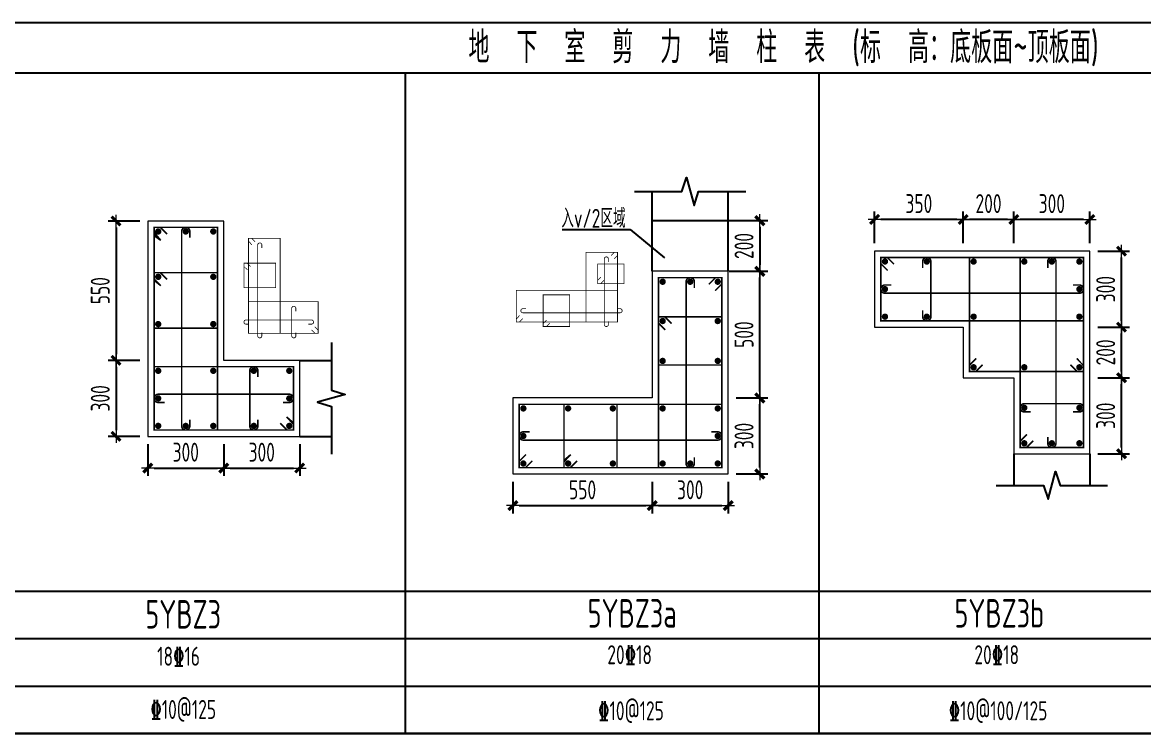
# Model space of a CAD drawing. Extents: x 292423 to 376523, y 106557 to 361882.
# Drawn here: x 318171 to 335876, y 205329 to 216557 of the extents above; entities that cross this region are included whole.
import ezdxf
from ezdxf.enums import TextEntityAlignment as Align

# ---------------------------------------------------------------- set-up
doc = ezdxf.new("R2010")
doc.units = 0
doc.header["$LTSCALE"] = 1000
doc.layers.get('0').update_dxf_attribs({"linetype": 'CONTINUOUS'})
doc.layers.get('Defpoints').update_dxf_attribs({"linetype": 'CONTINUOUS'})
for name, color, linetype in [('Note', 7, 'CONTINUOUS'), ('TAB', 7, 'CONTINUOUS'), ('THIN', 7, 'CONTINUOUS')]:
    doc.layers.add(name, color=color, linetype=linetype)
for name, color, linetype, lineweight in [('REIN', 6, 'CONTINUOUS', 18), ('Z-柱大样外框', 7, 'ByLayer', 18), ('Z-详图标注', 3, 'CONTINUOUS', 18)]:
    doc.layers.add(name, color=color, linetype=linetype, lineweight=lineweight)
doc.styles.get("Standard").update_dxf_attribs({"font": 'tssdeng.shx', "width": 0.7, "bigfont": 'tssdchn.shx'})
doc.styles.add('TCCAD_Dimension', font='Tssdeng.shx', dxfattribs={"width": 0.7, "bigfont": 'tssdchn.shx'})
doc.dimstyles.new('TCCAD_25_100', dxfattribs={"dimtxt": 300, "dimasz": 100, "dimexe": 125, "dimexo": 125, "dimgap": 100, "dimtad": 1, "dimdec": 0, "dimlfac": 0.25, "dimzin": 0, "dimdsep": 46, "dimtxsty": 'TCCAD_Dimension', "dimblk": '_TCDBK25_100', "dimcen": 0, "dimclrt": 7, "dimadec": 0, "dimazin": 0, "dimtfac": 1, "dimtdec": 0, "dimtix": 1, "dimtmove": 2, "dimatfit": 3, "dimfxl": 1, "dimtolj": 1, "dimtzin": 0, "dimarcsym": 0})

# ---------------------------------------------------------------- blocks, each defined once
blk = doc.blocks.new('_TCDBK25_100')
blk.add_line((-1, 0), (1, 0))
at = {"const_width": 0.5}
blk.add_lwpolyline([(-0.7, -0.7), (0.7, 0.7)], dxfattribs=at)
blk = doc.blocks.new('*D11')
at = {"layer": 'Defpoints', "color": 0}
for p in [(325916.373119636, 209427.6061728467), (328116.373119636, 209427.6061728466), (328116.373119636, 208927.6061728466)]:
    blk.add_point(p, dxfattribs=at)
at = {"layer": 'Z-详图标注', "color": 0, "lineweight": -2}
for p, q in [((325916.373119636, 209302.6061728467), (325916.373119636, 208802.6061728466)), ((328116.373119636, 209302.6061728466), (328116.373119636, 208802.6061728466)), ((326016.373119636, 208927.6061728466), (328016.373119636, 208927.6061728466))]:
    blk.add_line(p, q, dxfattribs=at)
at = {"layer": 'Z-详图标注', "color": 0, "lineweight": -2, "xscale": 100, "yscale": 100, "zscale": 100, "rotation": 180}
blk.add_blockref('_TCDBK25_100', (325916.373119636, 208927.6061728466), dxfattribs=at)
at = {"layer": 'Z-详图标注', "color": 0, "lineweight": -2, "xscale": 100, "yscale": 100, "zscale": 100}
blk.add_blockref('_TCDBK25_100', (328116.373119636, 208927.6061728466), dxfattribs=at)
at = {"layer": 'Z-详图标注', "color": 7, "insert": (327016.373119636, 209177.6061728466), "char_height": 300, "attachment_point": 5, "style": 'TCCAD_Dimension'}
blk.add_mtext('\\A1;550', dxfattribs=at)
blk = doc.blocks.new('*D12')
at = {"layer": 'Defpoints', "color": 0}
for p in [(328116.373119636, 209427.6061728466), (329316.373119636, 209427.6061728466), (329316.373119636, 208927.6061728466)]:
    blk.add_point(p, dxfattribs=at)
at = {"layer": 'Z-详图标注', "color": 0, "lineweight": -2}
for p, q in [((328116.373119636, 209302.6061728466), (328116.373119636, 208802.6061728466)), ((329316.373119636, 209302.6061728466), (329316.373119636, 208802.6061728466)), ((328216.373119636, 208927.6061728466), (329216.373119636, 208927.6061728466))]:
    blk.add_line(p, q, dxfattribs=at)
at = {"layer": 'Z-详图标注', "color": 0, "lineweight": -2, "xscale": 100, "yscale": 100, "zscale": 100, "rotation": 180}
blk.add_blockref('_TCDBK25_100', (328116.373119636, 208927.6061728466), dxfattribs=at)
at = {"layer": 'Z-详图标注', "color": 0, "lineweight": -2, "xscale": 100, "yscale": 100, "zscale": 100}
blk.add_blockref('_TCDBK25_100', (329316.373119636, 208927.6061728466), dxfattribs=at)
at = {"layer": 'Z-详图标注', "color": 7, "insert": (328716.373119636, 209177.6061728466), "char_height": 300, "attachment_point": 5, "style": 'TCCAD_Dimension'}
blk.add_mtext('\\A1;300', dxfattribs=at)
blk = doc.blocks.new('*D13')
at = {"layer": 'Defpoints', "color": 0}
for p in [(329316.3731196359, 210627.6061728467), (329816.3731196359, 210627.6061728467), (329316.373119636, 209427.6061728466)]:
    blk.add_point(p, dxfattribs=at)
at = {"layer": 'Z-详图标注', "color": 0, "lineweight": -2}
for p, q in [((329441.3731196359, 210627.6061728467), (329941.3731196359, 210627.6061728467)), ((329816.3731196359, 209527.6061728466), (329816.3731196359, 210527.6061728467)), ((329441.373119636, 209427.6061728466), (329941.3731196359, 209427.6061728466))]:
    blk.add_line(p, q, dxfattribs=at)
at = {"layer": 'Z-详图标注', "color": 0, "lineweight": -2, "xscale": 100, "yscale": 100, "zscale": 100}
for p, rotation in [((329816.3731196359, 210627.6061728467), 90), ((329816.3731196359, 209427.6061728466), 270)]:
    blk.add_blockref('_TCDBK25_100', p, dxfattribs=dict(at, rotation=rotation))
at = {"layer": 'Z-详图标注', "color": 7, "insert": (329566.3731196359, 210027.6061728467), "char_height": 300, "attachment_point": 5, "rotation": 90, "style": 'TCCAD_Dimension'}
blk.add_mtext('\\A1;300', dxfattribs=at)
blk = doc.blocks.new('*D14')
at = {"layer": 'Defpoints', "color": 0}
for p in [(329316.3731196359, 212627.6061728466), (329816.373119636, 212627.6061728466), (329316.3731196359, 210627.6061728467)]:
    blk.add_point(p, dxfattribs=at)
at = {"layer": 'Z-详图标注', "color": 0, "lineweight": -2}
for p, q in [((329441.3731196359, 212627.6061728466), (329941.373119636, 212627.6061728466)), ((329816.373119636, 210727.6061728467), (329816.373119636, 212527.6061728466)), ((329441.3731196359, 210627.6061728467), (329941.373119636, 210627.6061728467))]:
    blk.add_line(p, q, dxfattribs=at)
at = {"layer": 'Z-详图标注', "color": 0, "lineweight": -2, "xscale": 100, "yscale": 100, "zscale": 100}
for p, rotation in [((329816.373119636, 212627.6061728466), 90), ((329816.373119636, 210627.6061728467), 270)]:
    blk.add_blockref('_TCDBK25_100', p, dxfattribs=dict(at, rotation=rotation))
at = {"layer": 'Z-详图标注', "color": 7, "insert": (329566.373119636, 211627.6061728467), "char_height": 300, "attachment_point": 5, "rotation": 90, "style": 'TCCAD_Dimension'}
blk.add_mtext('\\A1;500', dxfattribs=at)
blk = doc.blocks.new('*D66')
at = {"layer": 'Defpoints', "color": 0}
for p in [(329209.2822948672, 213427.6061728466), (329209.2822948673, 212627.6061728467), (329816.3731196359, 212627.6061728467)]:
    blk.add_point(p, dxfattribs=at)
at = {"layer": 'Z-详图标注', "color": 0, "lineweight": -2}
for p, q in [((329334.2822948672, 213427.6061728466), (329941.3731196359, 213427.6061728466)), ((329816.3731196359, 213327.6061728466), (329816.3731196359, 212727.6061728467)), ((329334.2822948673, 212627.6061728467), (329941.3731196359, 212627.6061728467))]:
    blk.add_line(p, q, dxfattribs=at)
at = {"layer": 'Z-详图标注', "color": 0, "lineweight": -2, "xscale": 100, "yscale": 100, "zscale": 100}
for p, rotation in [((329816.3731196359, 213427.6061728466), 90), ((329816.3731196359, 212627.6061728467), 270)]:
    blk.add_blockref('_TCDBK25_100', p, dxfattribs=dict(at, rotation=rotation))
at = {"layer": 'Z-详图标注', "color": 7, "insert": (329566.3731196359, 213027.6061728467), "char_height": 300, "attachment_point": 5, "rotation": 90, "style": 'TCCAD_Dimension'}
blk.add_mtext('\\A1;200', dxfattribs=at)
blk = doc.blocks.new('*D71')
at = {"layer": 'Defpoints', "color": 0}
for p in [(320150.1041431182, 213421.5389217942), (319650.1041431182, 211221.5389217942), (320150.1041431182, 211221.5389217942)]:
    blk.add_point(p, dxfattribs=at)
at = {"layer": 'Z-详图标注', "color": 0, "lineweight": -2}
for p, q in [((320025.1041431182, 213421.5389217942), (319525.1041431182, 213421.5389217942)), ((319650.1041431182, 213321.5389217942), (319650.1041431182, 211321.5389217942)), ((320025.1041431182, 211221.5389217942), (319525.1041431182, 211221.5389217942))]:
    blk.add_line(p, q, dxfattribs=at)
at = {"layer": 'Z-详图标注', "color": 0, "lineweight": -2, "xscale": 100, "yscale": 100, "zscale": 100}
for p, rotation in [((319650.1041431182, 213421.5389217942), 90), ((319650.1041431182, 211221.5389217942), 270)]:
    blk.add_blockref('_TCDBK25_100', p, dxfattribs=dict(at, rotation=rotation))
at = {"layer": 'Z-详图标注', "color": 7, "insert": (319400.1041431181, 212321.5389217942), "char_height": 300, "attachment_point": 5, "rotation": 90, "style": 'TCCAD_Dimension'}
blk.add_mtext('\\A1;550', dxfattribs=at)
blk = doc.blocks.new('*D72')
at = {"layer": 'Defpoints', "color": 0}
for p in [(320150.1041431182, 211221.5389217942), (319650.1041431181, 210021.5389217942), (320150.1041431182, 210021.5389217942)]:
    blk.add_point(p, dxfattribs=at)
at = {"layer": 'Z-详图标注', "color": 0, "lineweight": -2}
for p, q in [((320025.1041431182, 211221.5389217942), (319525.1041431181, 211221.5389217942)), ((319650.1041431181, 211121.5389217942), (319650.1041431181, 210121.5389217942)), ((320025.1041431182, 210021.5389217942), (319525.1041431181, 210021.5389217942))]:
    blk.add_line(p, q, dxfattribs=at)
at = {"layer": 'Z-详图标注', "color": 0, "lineweight": -2, "xscale": 100, "yscale": 100, "zscale": 100}
for p, rotation in [((319650.1041431181, 211221.5389217942), 90), ((319650.1041431181, 210021.5389217942), 270)]:
    blk.add_blockref('_TCDBK25_100', p, dxfattribs=dict(at, rotation=rotation))
at = {"layer": 'Z-详图标注', "color": 7, "insert": (319400.104143118, 210621.5389217942), "char_height": 300, "attachment_point": 5, "rotation": 90, "style": 'TCCAD_Dimension'}
blk.add_mtext('\\A1;300', dxfattribs=at)
blk = doc.blocks.new('*D73')
at = {"layer": 'Defpoints', "color": 0}
for p in [(320150.1041431182, 210021.5389217942), (321350.1041431182, 210021.5389217941), (321350.1041431182, 209521.5389217941)]:
    blk.add_point(p, dxfattribs=at)
at = {"layer": 'Z-详图标注', "color": 0, "lineweight": -2}
for p, q in [((320150.1041431182, 209896.5389217942), (320150.1041431182, 209396.5389217941)), ((321350.1041431182, 209896.5389217941), (321350.1041431182, 209396.5389217941)), ((320250.1041431182, 209521.5389217941), (321250.1041431182, 209521.5389217941))]:
    blk.add_line(p, q, dxfattribs=at)
at = {"layer": 'Z-详图标注', "color": 0, "lineweight": -2, "xscale": 100, "yscale": 100, "zscale": 100, "rotation": 180}
blk.add_blockref('_TCDBK25_100', (320150.1041431182, 209521.5389217941), dxfattribs=at)
at = {"layer": 'Z-详图标注', "color": 0, "lineweight": -2, "xscale": 100, "yscale": 100, "zscale": 100}
blk.add_blockref('_TCDBK25_100', (321350.1041431182, 209521.5389217941), dxfattribs=at)
at = {"layer": 'Z-详图标注', "color": 7, "insert": (320750.1041431182, 209771.5389217941), "char_height": 300, "attachment_point": 5, "style": 'TCCAD_Dimension'}
blk.add_mtext('\\A1;300', dxfattribs=at)
blk = doc.blocks.new('*D74')
at = {"layer": 'Defpoints', "color": 0}
for p in [(321350.1041431182, 210021.5389217941), (322550.1041431181, 210021.5389217942), (322550.1041431181, 209521.5389217941)]:
    blk.add_point(p, dxfattribs=at)
at = {"layer": 'Z-详图标注', "color": 0, "lineweight": -2}
for p, q in [((321350.1041431182, 209896.5389217941), (321350.1041431182, 209396.5389217941)), ((322550.1041431181, 209896.5389217942), (322550.1041431181, 209396.5389217941)), ((321450.1041431182, 209521.5389217941), (322450.1041431181, 209521.5389217941))]:
    blk.add_line(p, q, dxfattribs=at)
at = {"layer": 'Z-详图标注', "color": 0, "lineweight": -2, "xscale": 100, "yscale": 100, "zscale": 100, "rotation": 180}
blk.add_blockref('_TCDBK25_100', (321350.1041431182, 209521.5389217941), dxfattribs=at)
at = {"layer": 'Z-详图标注', "color": 0, "lineweight": -2, "xscale": 100, "yscale": 100, "zscale": 100}
blk.add_blockref('_TCDBK25_100', (322550.1041431181, 209521.5389217941), dxfattribs=at)
at = {"layer": 'Z-详图标注', "color": 7, "insert": (321950.1041431181, 209771.5389217941), "char_height": 300, "attachment_point": 5, "style": 'TCCAD_Dimension'}
blk.add_mtext('\\A1;300', dxfattribs=at)
blk = doc.blocks.new('*D75')
at = {"layer": 'Defpoints', "color": 0}
for p in [(335027.3677800893, 210947.2432857798), (335527.367780089, 210947.2432857798), (335027.3677800894, 209747.2432857804)]:
    blk.add_point(p, dxfattribs=at)
at = {"layer": 'Z-详图标注', "color": 0, "lineweight": -2}
for p, q in [((335152.3677800893, 210947.2432857798), (335652.367780089, 210947.2432857798)), ((335527.367780089, 209847.2432857804), (335527.367780089, 210847.2432857798)), ((335152.3677800894, 209747.2432857804), (335652.367780089, 209747.2432857804))]:
    blk.add_line(p, q, dxfattribs=at)
at = {"layer": 'Z-详图标注', "color": 0, "lineweight": -2, "xscale": 100, "yscale": 100, "zscale": 100}
for p, rotation in [((335527.367780089, 210947.2432857798), 90), ((335527.367780089, 209747.2432857804), 270)]:
    blk.add_blockref('_TCDBK25_100', p, dxfattribs=dict(at, rotation=rotation))
at = {"layer": 'Z-详图标注', "color": 7, "insert": (335277.3677800889, 210347.2432857802), "char_height": 300, "attachment_point": 5, "rotation": 90, "style": 'TCCAD_Dimension'}
blk.add_mtext('\\A1;300', dxfattribs=at)
blk = doc.blocks.new('*D76')
at = {"layer": 'Defpoints', "color": 0}
for p in [(335027.3677800892, 211746.0756110821), (335527.3677800891, 211746.0756110821), (335027.3677800893, 210947.2432857798)]:
    blk.add_point(p, dxfattribs=at)
at = {"layer": 'Z-详图标注', "color": 0, "lineweight": -2}
for p, q in [((335152.3677800892, 211746.0756110821), (335652.3677800891, 211746.0756110821)), ((335527.3677800891, 211047.2432857798), (335527.3677800891, 211646.0756110821)), ((335152.3677800893, 210947.2432857798), (335652.3677800891, 210947.2432857798))]:
    blk.add_line(p, q, dxfattribs=at)
at = {"layer": 'Z-详图标注', "color": 0, "lineweight": -2, "xscale": 100, "yscale": 100, "zscale": 100}
for p, rotation in [((335527.3677800891, 211746.0756110821), 90), ((335527.3677800891, 210947.2432857798), 270)]:
    blk.add_blockref('_TCDBK25_100', p, dxfattribs=dict(at, rotation=rotation))
at = {"layer": 'Z-详图标注', "color": 7, "insert": (335277.367780089, 211346.659448431), "char_height": 300, "attachment_point": 5, "rotation": 90, "style": 'TCCAD_Dimension'}
blk.add_mtext('\\A1;200', dxfattribs=at)
blk = doc.blocks.new('*D77')
at = {"layer": 'Defpoints', "color": 0}
for p in [(335027.3677800891, 212946.075611082), (335527.367780089, 212946.075611082), (335027.3677800892, 211746.0756110821)]:
    blk.add_point(p, dxfattribs=at)
at = {"layer": 'Z-详图标注', "color": 0, "lineweight": -2}
for p, q in [((335152.3677800891, 212946.075611082), (335652.367780089, 212946.075611082)), ((335527.367780089, 211846.0756110821), (335527.367780089, 212846.075611082)), ((335152.3677800892, 211746.0756110821), (335652.367780089, 211746.0756110821))]:
    blk.add_line(p, q, dxfattribs=at)
at = {"layer": 'Z-详图标注', "color": 0, "lineweight": -2, "xscale": 100, "yscale": 100, "zscale": 100}
for p, rotation in [((335527.367780089, 212946.075611082), 90), ((335527.367780089, 211746.0756110821), 270)]:
    blk.add_blockref('_TCDBK25_100', p, dxfattribs=dict(at, rotation=rotation))
at = {"layer": 'Z-详图标注', "color": 7, "insert": (335277.3677800889, 212346.0756110821), "char_height": 300, "attachment_point": 5, "rotation": 90, "style": 'TCCAD_Dimension'}
blk.add_mtext('\\A1;300', dxfattribs=at)
blk = doc.blocks.new('*D78')
at = {"layer": 'Defpoints', "color": 0}
for p in [(333827.5394969486, 213446.4877020789), (333827.3677800997, 212946.4877315655), (335027.3677800891, 212946.0756110821)]:
    blk.add_point(p, dxfattribs=at)
at = {"layer": 'Z-详图标注', "color": 0, "lineweight": -2}
for p, q in [((333827.410709312, 213071.4877241939), (333827.5824261608, 213571.4876947073)), ((335027.4107093013, 213071.0756037104), (335027.5824261502, 213571.0755742457)), ((334927.5395028353, 213446.1099249872), (333927.5394910513, 213446.4533587091))]:
    blk.add_line(p, q, dxfattribs=at)
at = {"layer": 'Z-详图标注', "color": 0, "lineweight": -2, "xscale": 100, "yscale": 100, "zscale": 100}
for p, rotation in [((333827.5394969486, 213446.4877020789), 179.980322698192), ((335027.5394969379, 213446.0755816174), 359.980322698192)]:
    blk.add_blockref('_TCDBK25_100', p, dxfattribs=dict(at, rotation=rotation))
at = {"layer": 'Z-详图标注', "color": 7, "insert": (334427.6253553677, 213696.2816271048), "char_height": 300, "attachment_point": 5, "rotation": 359.980322698192, "style": 'TCCAD_Dimension'}
blk.add_mtext('\\A1;300', dxfattribs=at)
blk = doc.blocks.new('*D79')
at = {"layer": 'Defpoints', "color": 0}
for p in [(333027.5394969494, 213446.7624490681), (333027.3677801006, 212946.7624785546), (333827.3677800997, 212946.4877315655)]:
    blk.add_point(p, dxfattribs=at)
at = {"layer": 'Z-详图标注', "color": 0, "lineweight": -2}
for p, q in [((333027.4107093128, 213071.7624711829), (333027.5824261616, 213571.7624416965)), ((333827.410709312, 213071.4877241939), (333827.5824261609, 213571.4876947221)), ((333727.539502846, 213446.5220454635), (333127.539491052, 213446.7281056984))]:
    blk.add_line(p, q, dxfattribs=at)
at = {"layer": 'Z-详图标注', "color": 0, "lineweight": -2, "xscale": 100, "yscale": 100, "zscale": 100}
for p, rotation in [((333027.5394969494, 213446.7624490681), 179.980322698192), ((333827.5394969487, 213446.4877020938), 359.980322698192)]:
    blk.add_blockref('_TCDBK25_100', p, dxfattribs=dict(at, rotation=rotation))
at = {"layer": 'Z-详图标注', "color": 7, "insert": (333427.6253553734, 213696.6250608376), "char_height": 300, "attachment_point": 5, "rotation": 359.980322698192, "style": 'TCCAD_Dimension'}
blk.add_mtext('\\A1;200', dxfattribs=at)
blk = doc.blocks.new('*D80')
at = {"layer": 'Defpoints', "color": 0}
for p in [(331627.5394969384, 213447.2432562983), (331627.3677800896, 212947.2432857854), (333027.3677801006, 212946.7624785546)]:
    blk.add_point(p, dxfattribs=at)
at = {"layer": 'Z-详图标注', "color": 0, "lineweight": -2}
for p, q in [((331627.4107093018, 213072.2432784137), (331627.5824261506, 213572.2432489266)), ((333027.4107093128, 213071.7624711829), (333027.5824261616, 213571.7624417215)), ((332927.5395028467, 213446.7967924629), (331727.5394910411, 213447.2089129285))]:
    blk.add_line(p, q, dxfattribs=at)
at = {"layer": 'Z-详图标注', "color": 0, "lineweight": -2, "xscale": 100, "yscale": 100, "zscale": 100}
for p, rotation in [((331627.5394969384, 213447.2432562983), 179.980322698192), ((333027.5394969494, 213446.7624490931), 359.980322698192)]:
    blk.add_blockref('_TCDBK25_100', p, dxfattribs=dict(at, rotation=rotation))
at = {"layer": 'Z-详图标注', "color": 7, "insert": (332327.6253553683, 213697.0028379524), "char_height": 300, "attachment_point": 5, "rotation": 359.980322698192, "style": 'TCCAD_Dimension'}
blk.add_mtext('\\A1;350', dxfattribs=at)

msp = doc.modelspace()

# ---------------------------------------------------------------- linework, layer by layer
at = {"layer": 'REIN', "color": 210, "elevation": -1.232343474412509e-07}
for points, const_width in [([(320356.1701602962, 213115.4729046162), (320250.1041431182, 213221.5389217941), (320250.1041431181, 213321.5389217942), (321250.1041431182, 213321.5389217941), (321250.1041431182, 210121.5389217942), (320250.1041431182, 210121.5389217942), (320250.1041431181, 213321.5389217942), (320350.1041431182, 213321.5389217942), (320456.1701602961, 213215.4729046162)], 25), ([(321794.4284995956, 213045.360241006), (321741.3954910066, 213098.393249595), (321741.3954910067, 213148.3932495949), (322241.3954910067, 213148.3932495949), (322241.3954910066, 211648.393249595), (321741.3954910066, 211648.393249595), (321741.3954910067, 213148.3932495949), (321791.3954910067, 213148.393249595), (321844.4284995957, 213095.360241006)], 12.5), ([(322788.3624824178, 211751.426258184), (322841.3954910067, 211698.393249595), (322841.3954910066, 211648.393249595), (321741.3954910066, 211648.393249595), (321741.3954910067, 212148.393249595), (322841.3954910067, 212148.3932495949), (322841.3954910066, 211648.393249595), (322791.3954910066, 211648.393249595), (322738.3624824177, 211701.426258184)], 12.5), ([(322344.0381259402, 210327.6049389722), (322450.1041431181, 210221.5389217942), (322450.1041431182, 210121.5389217942), (320250.1041431182, 210121.5389217942), (320250.1041431182, 211121.5389217941), (322450.1041431181, 211121.5389217941), (322450.1041431182, 210121.5389217942), (322350.1041431181, 210121.5389217941), (322244.0381259403, 210227.6049389721)], 25)]:
    msp.add_lwpolyline(points, dxfattribs=dict(at, const_width=const_width))
at = {"layer": 'REIN', "color": 6, "const_width": 50, "elevation": -1.232343474412509e-07}
for points in [[(320315.1041431182, 213231.5389217941, 1), (320315.1041431182, 213281.5389217942, 1)], [(320750.1041431181, 213231.5389217941, 1), (320750.1041431181, 213281.5389217941, 1)], [(321185.1041431181, 213231.5389217941, 1), (321185.1041431182, 213281.5389217941, 1)], [(320315.1041431182, 212515.5848995267, 1), (320315.1041431181, 212565.5848995267, 1)], [(321185.1041431182, 212515.5848995268, 1), (321185.1041431181, 212565.5848995267, 1)], [(320315.1041431182, 211769.45220807, 1), (320315.1041431182, 211819.4522080701, 1)], [(321185.1041431181, 211769.45220807, 1), (321185.1041431182, 211819.4522080701, 1)], [(320315.1041431181, 211031.5389217941, 1), (320315.1041431182, 211081.5389217942, 1)], [(321185.1041431181, 211031.5389217942, 1), (321185.1041431181, 211081.5389217942, 1)], [(321825.1041431182, 211031.5389217942, 1), (321825.1041431181, 211081.5389217942, 1)], [(322385.1041431181, 211031.5389217941, 1), (322385.1041431182, 211081.5389217942, 1)], [(320315.1041431182, 210596.5389217942, 1), (320315.1041431181, 210646.5389217942, 1)], [(322385.1041431181, 210596.5389217942, 1), (322385.1041431182, 210646.5389217942, 1)], [(320315.1041431182, 210161.5389217942, 1), (320315.1041431181, 210211.5389217941, 1)], [(320750.1041431181, 210161.5389217941, 1), (320750.1041431181, 210211.5389217942, 1)], [(321185.1041431181, 210161.5389217942, 1), (321185.1041431181, 210211.5389217942, 1)], [(321825.1041431181, 210161.5389217941, 1), (321825.1041431181, 210211.5389217942, 1)], [(322385.1041431182, 210161.5389217941, 1), (322385.1041431182, 210211.5389217942, 1)]]:
    msp.add_lwpolyline(points, format="xyb", close=True, dxfattribs=at)
at = {"layer": 'REIN', "color": 6, "elevation": -1.232343474412509e-07}
for points, const_width in [([(320815.1041431181, 210286.5389217941), (320815.1041431181, 210186.5389217942, -1), (320685.1041431181, 210186.5389217941), (320685.1041431182, 213256.5389217942, -1), (320815.1041431181, 213256.5389217941), (320815.1041431182, 213156.5389217941)], 25), ([(321951.3954910066, 211658.3932495949), (321951.3954910067, 211608.3932495949, -1), (321886.3954910066, 211608.3932495949), (321886.3954910067, 213043.393249595, -1), (321951.3954910066, 213043.393249595), (321951.3954910066, 212993.3932495949)], 12.5), ([(322488.8954910067, 211658.393249595), (322488.8954910066, 211608.3932495949, -1), (322423.8954910067, 211608.3932495949), (322423.8954910067, 212043.3932495949, -1), (322488.8954910066, 212043.3932495949), (322488.8954910067, 211993.393249595)], 12.5), ([(321751.3954910067, 211793.393249595), (321701.3954910067, 211793.393249595, -1), (321701.3954910067, 211858.3932495949), (322736.3954910067, 211858.393249595, -1), (322736.3954910066, 211793.393249595), (322686.3954910066, 211793.393249595)], 12.5), ([(321890.1041431181, 210286.5389217941), (321890.1041431182, 210186.5389217941, -1), (321760.1041431182, 210186.5389217941), (321760.1041431182, 211056.5389217942, -1), (321890.1041431181, 211056.5389217941), (321890.1041431181, 210956.5389217942)], 25), ([(320415.1041431181, 210556.5389217942), (320315.1041431181, 210556.5389217942, -1), (320315.1041431181, 210686.5389217942), (322385.1041431181, 210686.5389217942, -1), (322385.1041431181, 210556.5389217942), (322285.1041431182, 210556.5389217942)], 25)]:
    msp.add_lwpolyline(points, format="xyb", dxfattribs=dict(at, const_width=const_width))
at = {"layer": 'REIN', "color": 210}
for points, const_width in [([(327466.1477873622, 212874.8301349158), (327519.1807959512, 212927.8631435048), (327569.1807959512, 212927.8631435049), (327569.1807959511, 211827.8631435048), (327069.1807959511, 211827.8631435048), (327069.1807959512, 212927.8631435049), (327569.1807959512, 212927.8631435049), (327569.1807959511, 212877.8631435049), (327516.147787362, 212824.8301349158)], 12.5), ([(331833.4155624024, 212641.1247033937), (331727.3677642989, 212747.2089365171), (331727.3677721929, 212847.2089365171), (334927.3677800891, 212846.1099485583), (334927.3677800892, 211846.0756110821), (331727.3676931633, 211846.0756110822), (331727.3677721929, 212847.2089365171), (331827.3677662955, 212847.1745931454), (331933.4155643992, 212741.0903600221)], 25), ([(333333.4337972785, 211152.8284957328), (333227.3677801005, 211046.7624785548), (333127.3677801005, 211046.7624785548), (333127.3677801005, 212846.7624785547), (334927.3677801005, 212846.7624785547), (334927.3677801006, 211046.7624785547), (333127.3677801005, 211046.7624785548), (333127.3677801005, 211146.7624785548), (333233.4337972785, 211252.8284957327)], 25), ([(334821.3017629113, 211253.3093029579), (334927.3677800892, 211147.2432857799), (334927.3677800893, 211047.2432857799), (333127.3677801017, 211047.2432857808), (333127.3677801005, 212846.7281292837), (334927.3677800891, 212846.1099485583), (334927.3677800893, 211047.2432857799), (334827.3677800893, 211047.24328578), (334721.3017629113, 211153.3093029579)], 25), ([(334133.433797278, 209953.3093029584), (334027.3677801, 209847.2432857804), (333927.3677801, 209847.2432857804), (333927.3677800997, 212846.4533822946), (334927.3677800891, 212846.1099485583), (334927.3677800894, 209847.2432857804), (333927.3677801, 209847.2432857804), (333927.3677801, 209947.2432857804), (334033.433797278, 210053.3093029584)], 25), ([(329010.307102458, 212421.5401556687), (329116.373119636, 212527.6061728466), (329216.373119636, 212527.6061728467), (329216.373119636, 209527.6061728467), (328216.373119636, 209527.6061728467), (328216.373119636, 212527.6061728467), (329216.373119636, 212527.6061728467), (329216.3731196359, 212427.6061728467), (329110.307102458, 212321.5401556687)], 25), ([(326072.2138045402, 211880.8961520939), (326019.1807959512, 211827.8631435049), (325969.1807959512, 211827.8631435049), (325969.1807959511, 212327.8631435049), (327569.1807959511, 212327.8631435048), (327569.1807959511, 211827.8631435048), (325969.1807959512, 211827.8631435049), (325969.1807959511, 211877.8631435049), (326022.21380454, 211930.8961520938)], 12.5), ([(326222.439136814, 209633.6721900247), (326116.373119636, 209527.6061728467), (326016.3731196359, 209527.6061728467), (326016.373119636, 210527.6061728466), (329216.3731196359, 210527.6061728467), (329216.373119636, 209527.6061728467), (326016.3731196359, 209527.6061728467), (326016.373119636, 209627.6061728467), (326122.4391368139, 209733.6721900247)], 25)]:
    msp.add_lwpolyline(points, dxfattribs=dict(at, const_width=const_width))
at = {"layer": 'REIN', "color": 6}
for points, const_width in [([(327424.1807959512, 211837.8631435049), (327424.1807959512, 211787.8631435048, -1), (327359.1807959512, 211787.8631435048), (327359.1807959512, 212822.8631435048, -1), (327424.1807959512, 212822.8631435048), (327424.1807959512, 212772.8631435049)], 12.5), ([(332387.3677631071, 212681.9599452431), (332387.3677662087, 212781.9599452431, -1), (332517.3677662087, 212781.9599412111), (332517.3677391979, 211911.0756090662, -1), (332387.3677391979, 211911.0756130982), (332387.3677422994, 212011.0756130982)], 25), ([(334362.3677800944, 212681.2816615932), (334362.3677800944, 212781.2816615932, -1), (334492.3677800944, 212781.2816615932), (334492.3677800947, 209912.2432857804, -1), (334362.3677800947, 209912.2432857804), (334362.3677800947, 210012.2432857804)], 25), ([(328781.373119636, 209692.6061728467), (328781.3731196359, 209592.6061728467, -1), (328651.3731196359, 209592.6061728467), (328651.3731196359, 212462.6061728467, -1), (328781.3731196359, 212462.6061728467), (328781.373119636, 212362.6061728467)], 25), ([(334762.3789431595, 212411.1211102281), (334862.3789416853, 212411.1039385417, -1), (334862.356618493, 212281.1039404583), (331792.356571081, 212281.6311112458, -1), (331792.3788942734, 212411.6311093291), (331892.378892799, 212411.6139376427)], 25), ([(327559.1807959512, 212037.8631435049), (327609.1807959512, 212037.8631435048, -1), (327609.1807959512, 211972.8631435049), (326074.1807959512, 211972.8631435049, -1), (326074.1807959512, 212037.8631435049), (326124.1807959511, 212037.8631435048)], 12.5), ([(334092.3677800999, 210407.2432857804), (333992.3677801, 210407.2432857804, -1), (333992.3677801, 210537.2432857804), (334862.3677800893, 210537.2432857801, -1), (334862.3677800893, 210407.2432857802), (334762.3677800893, 210407.2432857802)], 25), ([(329051.3731196359, 210092.6061728467), (329151.373119636, 210092.6061728467, -1), (329151.373119636, 209962.6061728467), (326081.373119636, 209962.6061728467, -1), (326081.373119636, 210092.6061728467), (326181.373119636, 210092.6061728466)], 25)]:
    msp.add_lwpolyline(points, format="xyb", dxfattribs=dict(at, const_width=const_width))
at = {"layer": 'REIN', "color": 6, "const_width": 50}
for points in [[(331770.8169969892, 212769.5152121996, 1), (331813.9185371306, 212794.8580067858, 1)], [(332430.816996138, 212769.288545934, 1), (332473.9185362793, 212794.6313405203, 1)], [(333170.8170100299, 212769.0344049644, 1), (333213.9185501712, 212794.3771995507, 1)], [(333970.817010029, 212768.7596579753, 1), (334013.9185501704, 212794.1024525616, 1)], [(334405.8170100238, 212768.6102643001, 1), (334448.9185501652, 212793.9530588863, 1)], [(334840.8170100185, 212768.4608706248, 1), (334883.9185501598, 212793.803665211, 1)], [(328306.373119636, 212462.6061728466, 1), (328256.373119636, 212462.6061728467, 1)], [(328741.373119636, 212462.6061728466, 1), (328691.3731196359, 212462.6061728467, 1)], [(329176.373119636, 212462.6061728467, 1), (329126.373119636, 212462.6061728467, 1)], [(331770.8169626066, 212333.9597129943, 1), (331813.9185027478, 212359.3025075805, 1)], [(334840.8170100185, 212333.4325422069, 1), (334883.9185501598, 212358.7753367931, 1)], [(331770.8169282239, 211898.4042137891, 1), (331813.9184683652, 211923.7470083754, 1)], [(332430.8169691271, 211898.4042137891, 1), (332473.9185092685, 211923.7470083754, 1)], [(333170.8170100304, 211898.404213789, 1), (333213.9185501718, 211923.7470083753, 1)], [(334840.8170100186, 211898.404213789, 1), (334883.91855016, 211923.7470083753, 1)], [(328281.373119636, 211817.6427498451, 1), (328281.373119636, 211867.6427498451, 1)], [(329151.3729289012, 211817.6427498452, 1), (329151.3729289011, 211867.6427498451, 1)], [(328281.3731196359, 211187.6427498452, 1), (328281.373119636, 211237.6427498451, 1)], [(329151.3729289012, 211187.6427498451, 1), (329151.3729289011, 211237.6427498451, 1)], [(333170.8170100309, 211099.5718884876, 1), (333213.9185501723, 211124.9146830739, 1)], [(333970.8170100293, 211099.5718884873, 1), (334013.9185501707, 211124.9146830735, 1)], [(334840.8170100186, 211099.5718884868, 1), (334883.91855016, 211124.9146830731, 1)], [(333970.8170100293, 210459.5718884873, 1), (334013.9185501707, 210484.9146830735, 1)], [(334840.8170100187, 210459.571888487, 1), (334883.91855016, 210484.9146830733, 1)], [(326106.373119636, 210462.6061728467, 1), (326056.3731196359, 210462.6061728467, 1)], [(326813.0397863025, 210462.6061728467, 1), (326763.0397863025, 210462.6061728467, 1)], [(327519.7064529693, 210462.6061728467, 1), (327469.7064529692, 210462.6061728467, 1)], [(328306.3731196359, 210462.6061728467, 1), (328256.3731196359, 210462.6061728467, 1)], [(329176.3731196359, 210462.6061728467, 1), (329126.3731196359, 210462.6061728467, 1)], [(326106.373119636, 210027.6061728467, 1), (326056.3731196359, 210027.6061728466, 1)], [(329176.373119636, 210027.6061728467, 1), (329126.373119636, 210027.6061728466, 1)], [(333970.8170100294, 209899.5718884873, 1), (334013.9185501708, 209924.9146830736, 1)], [(334405.817010024, 209899.5718884873, 1), (334448.9185501654, 209924.9146830736, 1)], [(334840.8170100187, 209899.5718884873, 1), (334883.9185501601, 209924.9146830736, 1)], [(326106.373119636, 209592.6061728466, 1), (326056.373119636, 209592.6061728466, 1)], [(326813.0397863025, 209592.6061728467, 1), (326763.0397863027, 209592.6061728466, 1)], [(327519.7064529693, 209592.6061728467, 1), (327469.7064529693, 209592.6061728467, 1)], [(328306.373119636, 209592.6061728466, 1), (328256.373119636, 209592.6061728466, 1)], [(328741.373119636, 209592.6061728466, 1), (328691.373119636, 209592.6061728467, 1)], [(329176.373119636, 209592.6061728467, 1), (329126.3731196359, 209592.6061728467, 1)]]:
    msp.add_lwpolyline(points, format="xyb", close=True, dxfattribs=at)
at = {"layer": 'REIN', "color": 6, "elevation": -1.232343474412509e-07}
for points, const_width in [([(321721.9284995957, 212652.860241006), (321668.8954910067, 212705.893249595), (321668.8954910066, 212755.8932495949), (322168.8954910066, 212755.8932495949), (322168.8954910067, 212370.893249595), (321668.8954910067, 212370.893249595), (321668.8954910066, 212755.8932495949), (321718.8954910066, 212755.8932495949), (321771.9284995957, 212702.860241006)], 12.5), ([(320356.1701602961, 212399.5188823488), (320250.1041431181, 212505.5848995268), (320250.1041431182, 212605.5848995267), (321250.1041431181, 212605.5848995267), (321250.1041431181, 211729.4522080701), (320250.1041431181, 211729.45220807), (320250.1041431182, 212605.5848995267), (320350.1041431181, 212605.5848995267), (320456.1701602962, 212499.5188823488)], 25)]:
    msp.add_lwpolyline(points, dxfattribs=dict(at, const_width=const_width))
at = {"layer": 'REIN', "color": 6}
for points, const_width in [([(327356.935763546, 212486.3335350061), (327303.902754957, 212433.3005264172), (327253.9027549571, 212433.3005264171), (327253.902754957, 212744.4607553376), (327672.2360882904, 212744.4607553376), (327672.2360882903, 212433.3005264172), (327253.9027549571, 212433.3005264171), (327253.9027549571, 212483.3005264172), (327306.9357635461, 212536.3335350061)], 12.5), ([(326498.0471378735, 211808.3961520938), (326445.0141292845, 211755.3631435048), (326395.0141292846, 211755.3631435049), (326395.0141292846, 212255.3631435049), (326813.3474626177, 212255.3631435048), (326813.3474626177, 211755.3631435048), (326395.0141292846, 211755.3631435049), (326395.0141292846, 211805.3631435048), (326448.0471378735, 211858.3961520938)], 12.5), ([(328322.439136814, 211701.5767326673), (328216.3731196359, 211807.6427498452), (328216.373119636, 211907.6427498451), (329216.3729289012, 211907.6427498452), (329216.3729289012, 211147.6427498452), (328216.373119636, 211147.6427498452), (328216.373119636, 211907.6427498451), (328316.373119636, 211907.6427498452), (328422.4391368139, 211801.5767326672)], 25), ([(326929.1058034807, 209633.6721900247), (326823.0397863027, 209527.6061728467), (326723.0397863025, 209527.6061728467), (326723.0397863027, 210527.6061728467), (327559.7064529693, 210527.6061728467), (327559.7064529693, 209527.6061728467), (326723.0397863025, 209527.6061728467), (326723.0397863027, 209627.6061728467), (326829.1058034805, 209733.6721900247)], 25)]:
    msp.add_lwpolyline(points, dxfattribs=dict(at, const_width=const_width))
at = {"layer": 'TAB'}
for p, q in [((295391.9223657661, 216557.4683483892), (368105.7241992582, 216557.4683483891, 1.88294254142473e-08)), ((297191.9223657662, 215759.1040590007), (368105.7241992583, 215759.1040590007, 1.854924764987694e-08)), ((324217.3379614837, 215759.104059001), (324217.3379614837, 205328.5266659236, -1.512419994533449e-07)), ((330745.4754733759, 215759.104059001), (330745.4754733759, 205328.5266659236, -1.512419994533449e-07)), ((295391.9223657662, 207578.5266659232, -1.512419994533505e-07), (368105.7241992581, 207578.5266659232, -1.324125740391032e-07)), ((295391.9223657663, 206828.5266659235, -1.512419994533505e-07), (368105.7241992582, 206828.5266659234, -1.324125740391032e-07)), ((295391.9223657663, 206078.5266659232, -1.512419994533505e-07), (368105.7241992582, 206078.5266659233, -1.324125740391032e-07)), ((368105.7241992582, 205328.5266659233, -1.324125740391032e-07), (295391.9223657661, 205328.5266659232, -1.512419994533505e-07)), ((295391.9223657658, 205328.5266659234, -1.512419994533505e-07), (368105.7241992582, 205328.5266659233, -1.324125740391032e-07))]:
    msp.add_line(p, q, dxfattribs=at)
at = {"layer": 'THIN'}
for p, q in [((328116.3731196359, 212627.6061728467), (328116.373119636, 213888.4670572756)), ((329316.3731196359, 212627.6061728466), (329316.373119636, 213888.4670572756)), ((328116.373119636, 213427.6061728466), (329316.373119636, 213427.6061728467)), ((326695.8691897274, 213288.1681824373), (327765.8713237751, 213288.1681824372)), ((327765.8713237751, 213288.1681824372), (328310.1708201918, 212839.9832688687)), ((322550.1041431182, 211221.5389217942, -1.232343474412509e-07), (323050.1041431182, 211221.5389217941, -1.232343474412509e-07)), ((322550.1041431181, 210021.5389217942, -1.232343474412509e-07), (323050.1041431182, 210021.5389217941, -1.232343474412509e-07)), ((333827.3677801001, 209747.2432857804), (333827.3677801001, 209247.2432857804)), ((335027.3677801001, 209747.2432857804), (335027.3677801001, 209247.2432857804))]:
    msp.add_line(p, q, dxfattribs=at)
for points, elevation in [([(327836.373119636, 213888.4670572756), (328586.373119636, 213888.4670572756), (328656.373119636, 214108.4670572755), (328776.373119636, 213668.4670572756), (328846.373119636, 213888.4670572756), (329596.3731196359, 213888.4670572756)], 9.52772169814704e-08), ([(323050.1041431181, 211501.5389217941), (323050.1041431181, 210751.5389217941), (323270.1041431181, 210681.5389217941), (322830.1041431181, 210561.5389217942), (323050.1041431181, 210491.5389217942), (323050.1041431181, 209741.5389217941)], -2.795713045979226e-08), ([(333547.3677801001, 209247.2432857804), (334297.3677801, 209247.2432857802), (334367.3677801003, 209027.2432857804), (334487.3677801001, 209467.2432857804), (334557.3677801001, 209247.2432857802), (335307.3677801003, 209247.2432857804)], 9.586240313280506e-08)]:
    msp.add_lwpolyline(points, dxfattribs=dict(at, elevation=elevation))
at = {"layer": 'Z-柱大样外框'}
for points, elevation in [([(320150.1041431182, 210021.5389217942), (322550.1041431181, 210021.5389217942), (322550.1041431182, 211221.5389217942), (321350.1041431182, 211221.5389217942), (321350.1041431182, 213421.5389217942), (320150.1041431182, 213421.5389217942), (320150.1041431182, 210021.5389217942)], -1.232343474412509e-07), ([(331627.3677800891, 212946.075611082), (331627.3676852694, 211746.0756110822), (333027.3677801013, 211746.0756110822), (333027.3677801017, 210947.2432857808), (333827.3677801, 210947.2432857805), (333827.3677801, 209747.2432857804), (335027.3677800894, 209747.2432857804), (335027.3677800891, 212946.075611082), (331627.3677800896, 212947.2432857854)], 5.851861513463991e-10)]:
    msp.add_lwpolyline(points, close=True, dxfattribs=dict(at, elevation=elevation))
msp.add_lwpolyline([(329316.373119636, 209427.6061728466), (329316.3731196359, 212627.6061728466), (328116.3731196359, 212627.6061728467), (328116.373119636, 210627.6061728467), (325916.373119636, 210627.6061728467), (325916.373119636, 209427.6061728467), (329316.373119636, 209427.6061728466)], close=True, dxfattribs=at)

# ---------------------------------------------------------------- texts
at = {"layer": 'Note', "color": 7, "width": 0.7}
msp.add_text('地  下  室  剪  力  墙  柱  表  (标  高：底板面~顶板面)', height=500, dxfattribs=at).set_placement((330190.7685070001, 216168.2229731698, 3.118294678042977e-08), align=Align.MIDDLE)
at = {"layer": 'TAB', "width": 0.7}
for s, height, p in [('5YBZ3', 450, (320710.2746535856, 207212.1805120772, -2.795713045979226e-08)), ('5YBZ3a', 450, (327800.4558122963, 207227.4057676194, -1.512419994533449e-07)), ('5YBZ3b', 450, (333597.6054736574, 207227.4057676193, -1.512419994533449e-07)), ('%%13210@125', 300, (320710.2746535856, 205709.2958966927, -2.795713045979226e-08)), ('%%13210@125', 300, (327781.3991383706, 205688.5364153748, -1.512419994533449e-07)), ('%%13210@100/125', 300, (333578.5487997317, 205688.5364153747, -1.512419994533449e-07))]:
    msp.add_text(s, height=height, dxfattribs=at).set_placement(p, align=Align.MIDDLE_CENTER)
for s, p in [('18%%13216', (320298.3515766626, 206309.2958966927, -2.795713045979226e-08)), ('20%%13218', (327407.2667059744, 206333.5706654945, -1.512419994533449e-07)), ('20%%13218', (333204.4163673355, 206333.5706654944, -1.512419994533449e-07))]:
    msp.add_text(s, height=300, dxfattribs=at).set_placement(p, align=Align.BOTTOM_LEFT)
at = {"layer": 'THIN', "width": 0.699999988079071}
msp.add_text('入v/2区域', height=300, dxfattribs=at).set_placement((326680.3856784561, 213314.3511967097))

# ---------------------------------------------------------------- dimensions: what is measured, and where the dimension line sits
at = {"layer": 'Z-详图标注'}
for base, p1, p2, angle, picture, middle in [((331627.5394969384, 213447.2432562983), (333027.3677801005, 212946.7624785546), (331627.3677800896, 212947.2432857854), 179.980322698192, '*D80', (332327.6253553683, 213697.0028379524)), ((333027.5394969494, 213446.7624490681), (333827.3677800998, 212946.4877315655), (333027.3677801005, 212946.7624785546), 179.980322698192, '*D79', (333427.6253553734, 213696.6250608376)), ((333827.5394969486, 213446.4877020789), (335027.3677800891, 212946.075611082), (333827.3677800998, 212946.4877315655), 179.980322698192, '*D78', (334427.6253553677, 213696.2816271048)), ((329816.3731196359, 212627.6061728467, 9.52772169814704e-08), (329209.2822948672, 213427.6061728466, 9.52772169814704e-08), (329209.2822948673, 212627.6061728467, 9.52772169814704e-08), 90, '*D66', (329566.3731196359, 213027.6061728467, 9.52772169814704e-08)), ((319650.1041431182, 211221.5389217942, -1.232343474412509e-07), (320150.1041431182, 213421.5389217942, -1.232343474412509e-07), (320150.1041431182, 211221.5389217942, -1.232343474412509e-07), 270, '*D71', (319400.1041431181, 212321.5389217942, -1.232343474412509e-07)), ((335527.367780089, 212946.075611082), (335027.3677800892, 211746.0756110821), (335027.3677800891, 212946.075611082), 90, '*D77', (335277.3677800889, 212346.0756110821)), ((329816.373119636, 212627.6061728466), (329316.3731196359, 210627.6061728467), (329316.3731196359, 212627.6061728466), 90, '*D14', (329566.373119636, 211627.6061728467)), ((335527.3677800891, 211746.0756110821), (335027.3677800893, 210947.2432857798), (335027.3677800892, 211746.0756110821), 90, '*D76', (335277.367780089, 211346.659448431)), ((319650.1041431181, 210021.5389217942, -1.232343474412509e-07), (320150.1041431182, 211221.5389217942, -1.232343474412509e-07), (320150.1041431182, 210021.5389217942, -1.232343474412509e-07), 270, '*D72', (319400.104143118, 210621.5389217942, -1.232343474412509e-07)), ((335527.367780089, 210947.2432857798), (335027.3677800894, 209747.2432857804), (335027.3677800893, 210947.2432857798), 90, '*D75', (335277.3677800889, 210347.2432857802)), ((329816.3731196359, 210627.6061728467), (329316.373119636, 209427.6061728466), (329316.3731196359, 210627.6061728467), 90, '*D13', (329566.3731196359, 210027.6061728467))]:
    dim = msp.add_linear_dim(base=base, p1=p1, p2=p2, angle=angle, dimstyle='TCCAD_25_100', dxfattribs=at)
    dim.commit()
    dim.dimension.update_dxf_attribs({"geometry": picture, "text_midpoint": middle})
for base, p1, p2, picture, middle in [((321350.1041431182, 209521.5389217941, -1.232343474412509e-07), (320150.1041431182, 210021.5389217942, -1.232343474412509e-07), (321350.1041431182, 210021.5389217941, -1.232343474412509e-07), '*D73', (320750.1041431182, 209771.5389217941, -1.232343474412509e-07)), ((322550.1041431181, 209521.5389217941, -1.232343474412509e-07), (321350.1041431182, 210021.5389217941, -1.232343474412509e-07), (322550.1041431181, 210021.5389217942, -1.232343474412509e-07), '*D74', (321950.1041431181, 209771.5389217941, -1.232343474412509e-07)), ((328116.373119636, 208927.6061728466), (325916.373119636, 209427.6061728467), (328116.373119636, 209427.6061728466), '*D11', (327016.373119636, 209177.6061728466)), ((329316.373119636, 208927.6061728466), (328116.373119636, 209427.6061728466), (329316.373119636, 209427.6061728466), '*D12', (328716.373119636, 209177.6061728466))]:
    dim = msp.add_linear_dim(base=base, p1=p1, p2=p2, dimstyle='TCCAD_25_100', dxfattribs=at)
    dim.commit()
    dim.dimension.update_dxf_attribs({"geometry": picture, "text_midpoint": middle})

doc.saveas('drawing.dxf')
